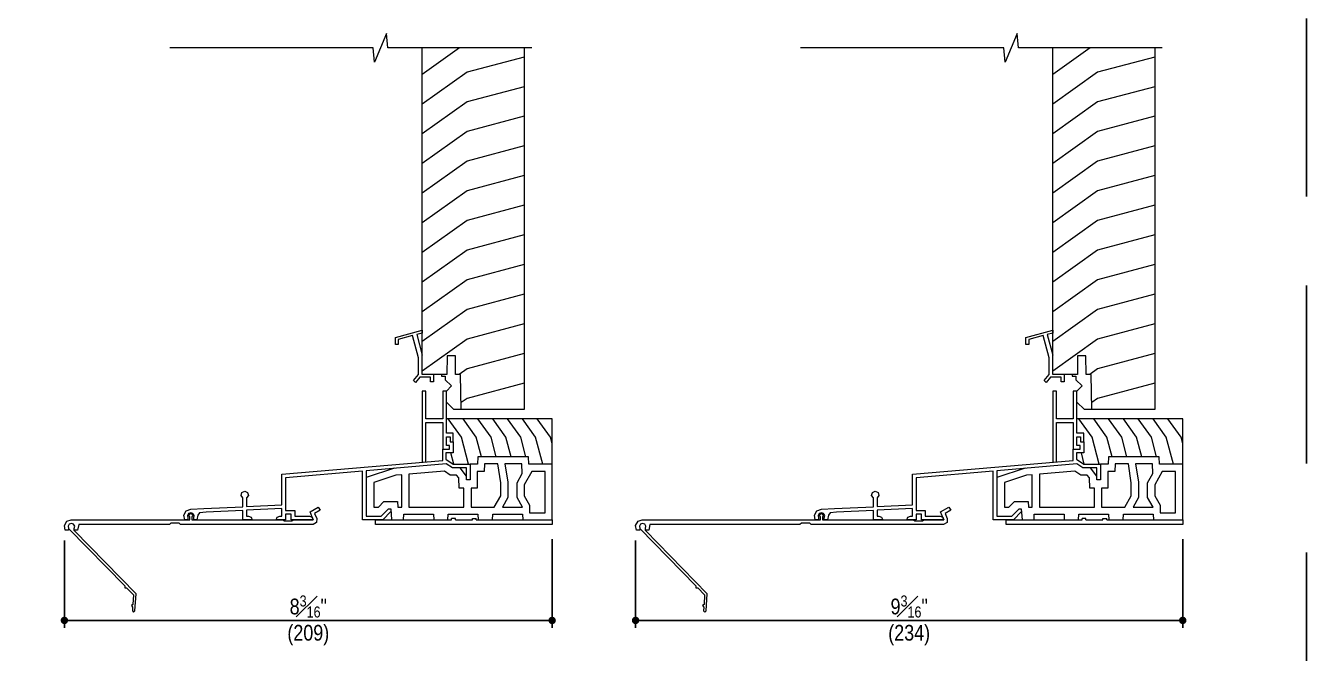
# Model space of a CAD drawing. Extents: x 0 to 323, y 0 to 44.
# Drawn here: x 216.42 to 238, y 19.8 to 30.38 of the extents above; entities that cross this region are included whole.
import ezdxf

# ---------------------------------------------------------------- set-up
doc = ezdxf.new("R2010")
doc.units = 0
doc.header["$LTSCALE"] = 6
doc.header["$MEASUREMENT"] = 0
doc.linetypes.add('DASHED', pattern=[0.75, 0.5, -0.25])
doc.layers.get('0').update_dxf_attribs({"linetype": 'CONTINUOUS'})
doc.layers.get('Defpoints').update_dxf_attribs({"linetype": 'CONTINUOUS'})
doc.layers.add('A-ANNO-DIMS', color=3, linetype='CONTINUOUS')
doc.layers.add('A-ANNO-TEXT', color=4, linetype='CONTINUOUS')
doc.layers.add('A-DETL-MCUT', color=6, linetype='CONTINUOUS', lineweight=20)
doc.layers.add('A-DETL-PATT', color=8, linetype='CONTINUOUS', lineweight=5)
doc.layers.add('PLOT VIEW', color=1, linetype='DASHED', plot=False)
doc.styles.add('ADF Text', font='FRABK.TTF', dxfattribs={"width": 0.85})
doc.dimstyles.new('ADF 3 inches equals 1 foot', dxfattribs={"dimtxt": 0.265625, "dimasz": 0.125, "dimexe": 0.125, "dimexo": 0.25, "dimgap": 0.03125, "dimtad": 1, "dimdec": 6, "dimzin": 3, "dimdsep": 46, "dimlunit": 4, "dimtxsty": 'ADF Text', "dimblk": 'DOT', "dimcen": 0, "dimclrd": 256, "dimclre": 256, "dimclrt": 256, "dimadec": 0, "dimazin": 0, "dimtfac": 0.7, "dimtdec": 6, "dimtix": 1, "dimtmove": 0, "dimatfit": 0, "dimldrblk": 'DOT', "dimfxl": 0, "dimfrac": 1, "dimtolj": 1, "dimtzin": 4, "dimlwd": -1, "dimlwe": -1, "dimarcsym": 0})

# ---------------------------------------------------------------- blocks, each defined once
blk = doc.blocks.new('Sill Support')
at = {"layer": 'A-DETL-MCUT'}
blk.add_lwpolyline([(1.022, -1.359), (1.042, -1.069), (0, -0.005), (0, 0.031), (0.007, 0.069), (-0.012, 0.103), (-0.048, 0.116), (-0.084, 0.103), (-0.103, 0.069), (-0.096, 0.031), (0.851, -0.936), (0.851, -0.967), (0.882, -0.968), (0.997, -1.086), (0.986, -1.249), (0.963, -1.27), (0.983, -1.294), (0.979, -1.356), (0.999, -1.379)], close=True, dxfattribs=at)
blk = doc.blocks.new('FW SCREEN DOOR SPACER')
at = {"layer": 'A-DETL-MCUT'}
for p, q in [((0, 0.039), (1.281, 0.039)), ((0, -0.039), (0, 0.039)), ((1.344, 0.062), (1.281, 0.062)), ((1.281, 0.039), (1.281, 0.062)), ((1.344, 0.039), (1.344, 0.062)), ((1.344, 0.039), (1.631, 0.039)), ((1.631, 0.062), (1.694, 0.062)), ((1.631, 0.039), (1.631, 0.062)), ((1.694, 0.039), (1.694, 0.062)), ((1.694, 0.039), (2.975, 0.039)), ((2.975, 0.039), (2.975, -0.039)), ((2.975, -0.039), (0, -0.039))]:
    blk.add_line(p, q, dxfattribs=at)
blk = doc.blocks.new('Shaded Breakline 2')
at = {"layer": 'A-DETL-MCUT', "color": 145}
blk.add_lwpolyline([(3.048, 0), (0.624, 0), (0.602, 0.244), (0.398, -0.244), (0.376, 0), (-3.048, 0)], dxfattribs=at)
blk = doc.blocks.new('400 Series Shaded Sill 2')
at = {"layer": 'A-DETL-MCUT', "color": 145}
for p, q in [((-1.862, 2.453), (-1.862, 2.422)), ((-1.862, 2.422), (-1.8, 2.422)), ((-1.8, 2.422), (-1.8, 2.359)), ((-1.8, 2.359), (-1.696, 2.257)), ((-1.782, 2.172), (-1.696, 2.257)), ((-1.657, 1.859), (-1.782, 1.982)), ((-1.532, 1.859), (-1.657, 1.859)), ((-2.656, 0.87), (-3.133, 0.717)), ((-1.445, 0.739), (-1.551, 0.876))]:
    blk.add_line(p, q, dxfattribs=at)
for points in [[(-0.469, 7.958), (-0.469, 1.859), (-1.532, 1.859), (-1.542, 2.453), (-1.626, 2.453), (-1.631, 2.766), (-1.77, 2.766), (-1.775, 2.453), (-2.188, 2.453), (-2.188, 7.958)], [(-2, 2.453), (-2, 2.328), (-2.047, 2.328), (-2.047, 2.406), (-2.227, 2.406), (-2.302, 2.318), (-2.337, 2.349), (-2.25, 2.451), (-2.25, 2.73), (-2.351, 3.106), (-2.594, 3.041), (-2.594, 2.956), (-2.641, 2.956), (-2.641, 3.077), (-2.188, 3.199), (-2.188, 3.15), (-2.281, 3.125), (-2.188, 2.777)], [(-1.666, 1.314), (-1.666, 1.462), (-1.782, 1.462), (-1.782, 2.172), (-1.844, 2.172), (-1.844, 1.703), (-2.126, 1.703), (-2.126, 2.172), (-2.188, 2.172), (-2.188, 0.973), (-2.126, 0.978), (-2.126, 1.641), (-1.844, 1.641), (-1.844, 1.19)], [(0, 0.938), (0, 1.703), (-1.782, 1.703)], [(-2.716, 0.139), (-2.853, 0.002), (-3.195, 0.002), (-3.195, 0.823), (-4.493, 0.711), (-4.493, 0.158), (-4.337, 0.158), (-4.337, 0.064), (-4.086, 0.064), (-4.042, 0.046), (-4.024, 0.002), (-4.399, 0.002), (-4.399, 0.096), (-4.493, 0.096), (-4.493, 0.002), (-4.649, 0.002), (-4.631, 0.046), (-4.587, 0.064), (-4.555, 0.064), (-4.555, 0.19), (-5.149, 0.162), (-5.149, 0.064), (-5.117, 0.064), (-5.073, 0.046), (-5.055, 0.002), (-5.211, 0.002), (-5.211, 0.159), (-5.831, 0.129), (-5.941, 0.118), (-5.969, 0.081), (-5.984, 0.002), (-6.039, 0.002), (-6.039, 0.033), (-6.032, 0.071), (-6.051, 0.105), (-6.088, 0.118), (-6.124, 0.105), (-6.143, 0.071), (-6.136, 0.033), (-6.136, 0.002), (-6.191, 0.002), (-6.206, 0.081), (-6.165, 0.153), (-6.088, 0.182), (-5.867, 0.19), (-5.211, 0.221), (-5.211, 0.369), (-5.241, 0.412), (-5.228, 0.463), (-5.18, 0.486), (-5.132, 0.463), (-5.118, 0.412), (-5.149, 0.369), (-5.149, 0.224), (-4.555, 0.252), (-4.555, 0.768), (-1.844, 1.003), (-1.844, 1.19), (-1.728, 1.19), (-1.728, 1.252), (-1.782, 1.252), (-1.782, 1.4), (-1.72, 1.4), (-1.72, 1.314), (-1.666, 1.314), (-1.666, 1.128), (-1.792, 1.128), (-1.792, 1.026), (-1.668, 0.938), (-1.383, 0.938)], [(-1.383, 0.938), (-1.383, 0.674), (-1.445, 0.674), (-1.445, 0.876), (-1.681, 0.876), (-1.783, 0.946), (-3.133, 0.829), (-3.133, 0.064), (-2.879, 0.064), (-2.755, 0.188), (-2.719, 0.188), (-2.707, 0), (-2.505, 0), (-2.5, 0.094), (-2, 0.094), (-1.995, 0), (-1.755, 0), (-1.75, 0.094), (-1.25, 0.094), (-1.245, 0), (-1.005, 0), (-1, 0.094), (-0.5, 0.094), (-0.495, 0), (0, 0), (0, 0.938), (-0.392, 0.938), (-0.398, 1.062), (-1.252, 1.062), (-1.258, 0.938), (-1.383, 0.938)]]:
    blk.add_lwpolyline(points, dxfattribs=at)
for points in [[(-0.866, 0.625), (-0.916, 0.942), (-1.138, 0.942), (-1.144, 0.818), (-1.263, 0.818), (-1.263, 0.536), (-1.367, 0.536), (-1.367, 0.214), (-0.975, 0.214), (-0.866, 0.407)], [(-0.795, 0.942), (-0.746, 0.634), (-0.746, 0.375), (-0.837, 0.214), (-0.5, 0.214), (-0.591, 0.375), (-0.591, 0.625), (-0.504, 0.779), (-0.512, 0.942)], [(-3.005, 0.214), (-2.927, 0.214), (-2.833, 0.308), (-2.606, 0.308), (-2.6, 0.214), (-2.534, 0.214), (-2.534, 0.76), (-2.634, 0.752), (-3.005, 0.63)], [(-2.414, 0.214), (-1.487, 0.214), (-1.487, 0.536), (-1.567, 0.536), (-1.573, 0.709), (-1.61, 0.756), (-1.718, 0.756), (-1.815, 0.823), (-2.414, 0.771)], [(-0.12, 0.818), (-0.344, 0.818), (-0.471, 0.593), (-0.471, 0.407), (-0.38, 0.246), (-0.38, 0.12), (-0.12, 0.12)]]:
    blk.add_lwpolyline(points, close=True, dxfattribs=at)
at = {"layer": 'A-DETL-PATT', "color": 145}
for points in [[(-1.559, 7.958), (-2.188, 7.508)], [(-0.469, 7.803), (-1.434, 7.547), (-2.188, 7.008)], [(-0.469, 7.303), (-1.434, 7.047), (-2.188, 6.508)], [(-0.469, 6.803), (-1.434, 6.547), (-2.188, 6.008)], [(-0.469, 6.303), (-1.434, 6.047), (-2.188, 5.508)], [(-0.469, 5.803), (-1.434, 5.547), (-2.188, 5.008)], [(-0.469, 5.303), (-1.434, 5.047), (-2.188, 4.508)], [(-0.469, 4.803), (-1.434, 4.547), (-2.188, 4.008)], [(-0.469, 4.303), (-1.434, 4.047), (-2.188, 3.508)], [(-0.469, 3.803), (-1.434, 3.547), (-2.188, 3.008)], [(-0.469, 3.303), (-1.434, 3.047), (-2.188, 2.508)], [(-0.469, 2.803), (-1.434, 2.547), (-1.566, 2.453)], [(-0.469, 2.303), (-1.434, 2.047), (-1.534, 1.976)], [(-1.408, 0.938), (-1.528, 1.393), (-1.75, 1.703)], [(-1.191, 1.062), (-1.278, 1.393), (-1.5, 1.703)], [(-0.941, 1.062), (-1.028, 1.393), (-1.25, 1.703)], [(-0.691, 1.062), (-0.778, 1.393), (-1, 1.703)], [(-0.441, 1.062), (-0.528, 1.393), (-0.75, 1.703)], [(-0.158, 0.938), (-0.278, 1.393), (-0.5, 1.703)], [(0, 1.286), (-0.028, 1.393), (-0.25, 1.703)], [(-1.658, 0.938), (-1.708, 1.128)]]:
    blk.add_lwpolyline(points, dxfattribs=at)
at = {"layer": 'A-DETL-MCUT'}
blk.add_blockref('Shaded Breakline 2', (-3.392, 7.958), dxfattribs=at)
blk = doc.blocks.new('200 Series Sections')
at = {"layer": 'PLOT VIEW'}
blk.add_lwpolyline([(0, 44), (34, 44), (34, 0), (0, 0)], close=True, dxfattribs=at)
blk = doc.blocks.new('_DOT')
at = {"color": 0, "linetype": 'ByBlock'}
blk.add_line((-0.5, 0), (-1, 0), dxfattribs=at)
at = {"color": 0, "linetype": 'ByBlock', "const_width": 0.5}
blk.add_lwpolyline([(-0.25, 0, 1), (0.25, 0, 1)], format="xyb", close=True, dxfattribs=at)
blk = doc.blocks.new('*D199')
at = {"layer": 'A-ANNO-DIMS', "transparency": 16777216}
for p, q in [((226.699, 21.704), (226.699, 20.23)), ((235.917, 21.722), (235.917, 20.23)), ((226.824, 20.355), (235.792, 20.355))]:
    blk.add_line(p, q, dxfattribs=at)
at = {"layer": 'Defpoints', "color": 0, "transparency": 16777216}
for p in [(226.699, 21.954), (235.917, 21.972), (235.917, 20.355)]:
    blk.add_point(p, dxfattribs=at)
at = {"layer": 'A-ANNO-DIMS', "transparency": 16777216, "xscale": 0.125, "yscale": 0.125, "zscale": 0.125, "rotation": 180}
blk.add_blockref('_DOT', (226.699, 20.355), dxfattribs=at)
at = {"layer": 'A-ANNO-DIMS', "transparency": 16777216, "xscale": 0.125, "yscale": 0.125, "zscale": 0.125}
blk.add_blockref('_DOT', (235.917, 20.355), dxfattribs=at)
at = {"layer": 'A-ANNO-DIMS', "transparency": 16777216, "insert": (231.308, 20.355), "char_height": 0.26562, "attachment_point": 5, "style": 'ADF Text'}
blk.add_mtext('\\A1;9{\\H0.700000x;\\S3#16;}"\\P\\f [;\\fFranklin Gothic Book;(234)\\f]', dxfattribs=at)
blk = doc.blocks.new('*D200')
at = {"layer": 'A-ANNO-DIMS', "transparency": 16777216}
for p, q in [((217.076, 21.704), (217.076, 20.23)), ((225.293, 21.722), (225.293, 20.23)), ((217.201, 20.355), (225.168, 20.355))]:
    blk.add_line(p, q, dxfattribs=at)
at = {"layer": 'Defpoints', "color": 0, "transparency": 16777216}
for p in [(217.076, 21.954), (225.293, 21.972), (225.293, 20.355)]:
    blk.add_point(p, dxfattribs=at)
at = {"layer": 'A-ANNO-DIMS', "transparency": 16777216, "xscale": 0.125, "yscale": 0.125, "zscale": 0.125, "rotation": 180}
blk.add_blockref('_DOT', (217.076, 20.355), dxfattribs=at)
at = {"layer": 'A-ANNO-DIMS', "transparency": 16777216, "xscale": 0.125, "yscale": 0.125, "zscale": 0.125}
blk.add_blockref('_DOT', (225.293, 20.355), dxfattribs=at)
at = {"layer": 'A-ANNO-DIMS', "transparency": 16777216, "insert": (221.185, 20.355), "char_height": 0.26562, "attachment_point": 5, "style": 'ADF Text'}
blk.add_mtext('\\A1;8{\\H0.700000x;\\S3#16;}"\\P\\f [;\\fFranklin Gothic Book;(209)\\f]', dxfattribs=at)

msp = doc.modelspace()

# ---------------------------------------------------------------- linework, layer by layer
at = {"layer": 'A-DETL-MCUT'}
for points in [[(220.758399, 22.0519358), (220.7824107, 22.0319358), (220.9083873, 22.0319358), (220.932399, 22.0519358), (221.2693954, 22.0519358), (221.2139622, 22.1857634), (221.3527659, 22.2659018), (221.3837659, 22.2122082), (221.2920502, 22.1592561), (221.326676, 22.0756622), (221.323081, 22.008154), (221.2647766, 21.9739358), (219.033399, 21.9739358), (219.0093873, 21.9939358), (218.8694107, 21.9939358), (218.845399, 21.9739358), (217.316386, 21.9739358), (217.2974154, 21.8739358), (217.2421887, 21.8739358), (217.2421887, 21.9051858), (217.249379, 21.9430884), (217.2303498, 21.9766473), (217.194132, 21.9899358), (217.1579143, 21.9766473), (217.1388851, 21.9430884), (217.1460754, 21.9051858), (217.1460754, 21.8739358), (217.0908487, 21.8739358), (217.0757456, 21.9535486), (217.1165225, 22.0254605), (217.188681, 22.0519358), (219.1889538, 22.0519358), (219.1889538, 22.1049481), (219.1577038, 22.1210872), (219.2057604, 22.1607442), (219.253817, 22.1210872), (219.222567, 22.1049481), (219.222567, 22.0519358)], [(231.3817807, 22.0519358), (231.4057924, 22.0319358), (231.531769, 22.0319358), (231.5557807, 22.0519358), (231.8927771, 22.0519358), (231.8373439, 22.1857634), (231.9761476, 22.2659018), (232.0071476, 22.2122082), (231.9154319, 22.1592561), (231.9500577, 22.0756622), (231.9464627, 22.008154), (231.8881583, 21.9739358), (229.6567807, 21.9739358), (229.632769, 21.9939358), (229.4927924, 21.9939358), (229.4687807, 21.9739358), (226.9397677, 21.9739358), (226.9207971, 21.8739358), (226.8655703, 21.8739358), (226.8655703, 21.9051858), (226.8727607, 21.9430884), (226.8537315, 21.9766473), (226.8175137, 21.9899358), (226.781296, 21.9766473), (226.7622667, 21.9430884), (226.7694571, 21.9051858), (226.7694571, 21.8739358), (226.7142304, 21.8739358), (226.6991273, 21.9535486), (226.7399042, 22.0254605), (226.8120627, 22.0519358), (229.8123355, 22.0519358), (229.8123355, 22.1049481), (229.7810855, 22.1210872), (229.8291421, 22.1607442), (229.8771987, 22.1210872), (229.8459487, 22.1049481), (229.8459487, 22.0519358)]]:
    msp.add_lwpolyline(points, close=True, dxfattribs=at)

# ---------------------------------------------------------------- block references
at = {"layer": 'A-ANNO-TEXT'}
msp.add_blockref('200 Series Sections', (204.0000016, -0.0000001), dxfattribs=at)
at = {"layer": 'A-DETL-MCUT'}
for name, p in [('400 Series Shaded Sill 2', (225.2932866, 22.0501034)), ('400 Series Shaded Sill 2', (235.9166683, 22.0501034)), ('FW SCREEN DOOR SPACER', (222.3182866, 22.0110859)), ('FW SCREEN DOOR SPACER', (232.9416683, 22.0110859)), ('Sill Support', (217.2421887, 21.8739358)), ('Sill Support', (226.8655703, 21.8739358))]:
    msp.add_blockref(name, p, dxfattribs=at)

# ---------------------------------------------------------------- dimensions: what is measured, and where the dimension line sits
at = {"layer": 'A-ANNO-DIMS'}
for base, p1, p2, picture, middle in [((225.2932866, 20.3551982), (217.0757456, 21.9535486), (225.2932866, 21.9720859), '*D200', (221.1845161, 20.3551982)), ((235.9166683, 20.3551982), (226.6991273, 21.9535486), (235.9166683, 21.9720859), '*D199', (231.3078978, 20.3551982))]:
    dim = msp.add_linear_dim(base=base, p1=p1, p2=p2, dimstyle='ADF 3 inches equals 1 foot', override={"dimdec": 4, "dimpost": '\\X\\f'}, dxfattribs=at)
    dim.commit()
    dim.dimension.update_dxf_attribs({"geometry": picture, "text_midpoint": middle, "dimtype": 160})

doc.saveas('drawing.dxf')
